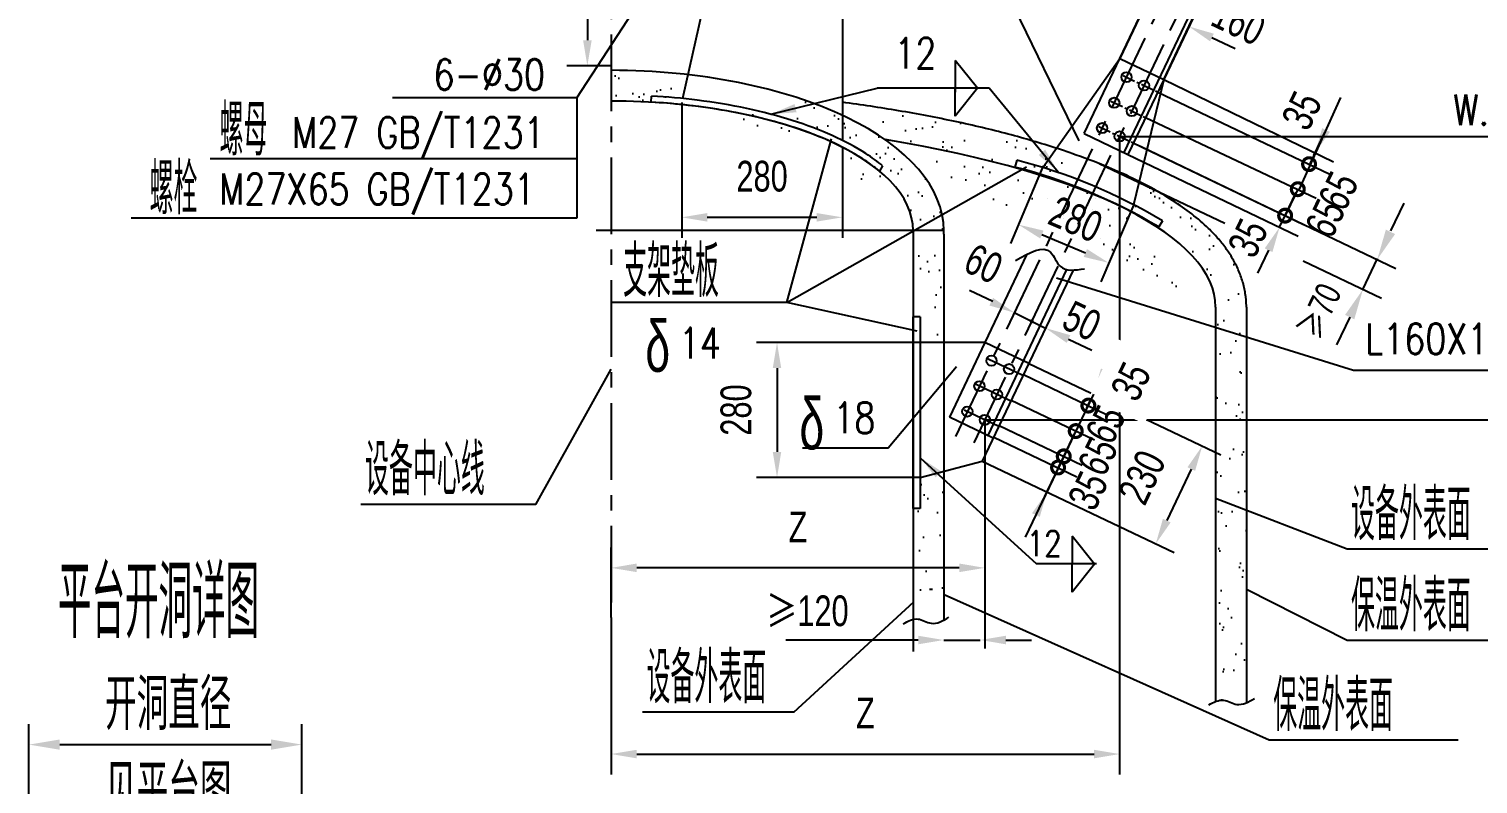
# Model space of a CAD drawing. Extents: x 148 to 221443, y -36682 to 6758.
# Drawn here: x 113120 to 115953, y -21459 to -19984 of the extents above; entities that cross this region are included whole.
import ezdxf
from ezdxf.enums import TextEntityAlignment as Align

# ---------------------------------------------------------------- set-up
doc = ezdxf.new("R2010")
doc.units = 0
doc.header["$LTSCALE"] = 10
doc.header["$MEASUREMENT"] = 0
doc.linetypes.add('CENTERX2', pattern=[4, 2.5, -0.5, 0.5, -0.5])
doc.linetypes.add('PHANTOM2', pattern=[31.75, 15.875, -3.175, 3.175, -3.175, 3.175, -3.175])
for name, color, linetype in [('1', 1, 'Continuous'), ('2', 4, 'Continuous'), ('3', 255, 'Continuous'), ('4', 1, 'CENTERX2'), ('5', 2, 'PHANTOM2'), ('9', 6, 'Continuous'), ('WHITE', 7, 'Continuous')]:
    doc.layers.add(name, color=color, linetype=linetype)
doc.styles.add('DHZ', font='ascii.shx', dxfattribs={"width": 0.65, "height": 5, "bigfont": 'lytxt.shx'})
doc.styles.add('HZ', font='ROMS.SHX', dxfattribs={"width": 0.75, "bigfont": 'GBCBIG.SHX'})
doc.styles.get("Standard").update_dxf_attribs({"font": 'wison_e.shx', "width": 0.75, "bigfont": 'wison_c.shx'})
doc.styles.add('XW', font='ROMANS.shx', dxfattribs={"width": 0.85})
doc.dimstyles.new('DIM1', dxfattribs={"dimscale": 20, "dimtxt": 3, "dimasz": 2.5, "dimexe": 2, "dimexo": 0, "dimgap": 1, "dimtad": 0, "dimdec": 0, "dimzin": 0, "dimdsep": 46, "dimtxsty": 'Standard', "dimcen": 2, "dimclrd": 3, "dimclre": 3, "dimclrt": 3, "dimadec": 0, "dimazin": 0, "dimtfac": 0.666667, "dimtdec": 0, "dimtofl": 0, "dimtmove": 2, "dimatfit": 1, "dimfxl": 2, "dimtvp": 1.333333, "dimtolj": 1, "dimtzin": 0, "dimarcsym": 0})
pattern_1 = [(37.5, (112447.087, -24017.195), (-2.5197, 77.07295), [0, -60.8, 0, -68, 0, -65]), (7.5, (112447.09, -24017.19), (70.791, 112.8858), [0, -32.8, 0, -54.8, 0, -21]), (327.5, (112397.89, -24017.195), (124.5657, 0.2264), [0, -20, 0, -72, 0, -94]), (317.5, (112397.89, -24017.2), (120.245, 35.107), [0, -10, 0, -47.2, 0, -54])]
pattern_2 = [(37.5, (86618.08, -14743.95), (-2.51973, 77.07295), [0, -60.8, 0, -68, 0, -65]), (7.5, (86618.08, -14743.95), (70.79107, 112.88584), [0, -32.8, 0, -54.8, 0, -21]), (327.5, (86568.88, -14743.95), (124.56567, 0.22636), [0, -20, 0, -72, 0, -94]), (317.5, (86568.88, -14743.95), (120.24506, 35.10702), [0, -10, 0, -47.2, 0, -54])]
pattern_3 = [(37.5, (86497.375, -11559.044), (-2.51973, 77.07295), [0, -60.8, 0, -68, 0, -65]), (7.5, (86497.37, -11559.04), (70.79107, 112.88584), [0, -32.8, 0, -54.8, 0, -21]), (327.5, (86448.175, -11559.044), (124.56567, 0.22636), [0, -20, 0, -72, 0, -94]), (317.5, (86448.17, -11559.04), (120.24506, 35.10702), [0, -10, 0, -47.2, 0, -54])]

# ---------------------------------------------------------------- blocks, each defined once
blk = doc.blocks.new('*D1372')
at = {"layer": '2', "color": 3, "lineweight": -2}
for p, q in [((115252.1, -20193.6), (115252.1, -21440.4)), ((114258.2, -21133.4), (114258.2, -21440.4)), ((114308.2, -21400.4), (115202.1, -21400.4))]:
    blk.add_line(p, q, dxfattribs=at)
at = {"layer": '2', "color": 3}
for points in [[(114308.2, -21392.1), (114308.2, -21408.8), (114258.2, -21400.4)], [(115202.1, -21408.8), (115202.1, -21392.1), (115252.1, -21400.4)]]:
    blk.add_solid(points, dxfattribs=at)
at = {"layer": 'Defpoints', "color": 0}
for p in [(115252.1, -20193.6), (114258.2, -21133.4), (115252.1, -21400.4)]:
    blk.add_point(p, dxfattribs=at)
at = {"layer": '2', "color": 3, "insert": (114755.1, -21320.4), "char_height": 60, "attachment_point": 5}
blk.add_mtext('\\A1;Z', dxfattribs=at)
blk = doc.blocks.new('*D1378')
at = {"layer": '2', "color": 3, "lineweight": -2}
for p, q in [((115905.5, -19370), (116467.5, -19370)), ((116427.5, -19420), (116427.5, -20697.5)), ((114988.7, -20747.5), (116467.5, -20747.5))]:
    blk.add_line(p, q, dxfattribs=at)
at = {"layer": '2', "color": 3}
for points in [[(116435.8, -19420), (116419.2, -19420), (116427.5, -19370)], [(116419.2, -20697.5), (116435.8, -20697.5), (116427.5, -20747.5)]]:
    blk.add_solid(points, dxfattribs=at)
at = {"layer": 'Defpoints', "color": 0}
for p in [(115905.5, -19370), (114988.7, -20747.5), (116427.5, -20747.5)]:
    blk.add_point(p, dxfattribs=at)
at = {"layer": '2', "color": 3, "insert": (116347.5, -20012.1), "char_height": 60, "attachment_point": 5, "rotation": 90}
blk.add_mtext('\\A1;H', dxfattribs=at)
blk = doc.blocks.new('_DotSmall')
at = {"layer": 'WHITE', "color": 0, "const_width": 0.5}
blk.add_lwpolyline([(-0.0625, 0, 1), (0.0625, 0, 1)], format="xyb", close=True, dxfattribs=at)
blk = doc.blocks.new('*D1380')
at = {"layer": '2', "color": 3, "lineweight": -2}
for p, q in [((115102.6, -20251.3), (115038.5, -20402.7)), ((115279.6, -20326.3), (115215.5, -20477.7)), ((115100.2, -20385.4), (115185.1, -20421.3))]:
    blk.add_line(p, q, dxfattribs=at)
at = {"layer": '2', "color": 3}
for points in [[(115103.4, -20377.7), (115096.9, -20393), (115054.1, -20365.9)], [(115181.8, -20429), (115188.3, -20413.7), (115231.1, -20440.8)]]:
    blk.add_solid(points, dxfattribs=at)
at = {"layer": 'Defpoints', "color": 0}
for p in [(115102.6, -20251.3), (115279.6, -20326.3), (115231.1, -20440.8)]:
    blk.add_point(p, dxfattribs=at)
at = {"layer": '2', "color": 3, "insert": (115166.1, -20355.6), "char_height": 60, "attachment_point": 5, "rotation": 337.04}
blk.add_mtext('\\A1;280', dxfattribs=at)
blk = doc.blocks.new('*D1382')
at = {"layer": '2', "color": 3, "lineweight": -2}
for p, q in [((114862.1, -20596.4), (114542.4, -20596.4)), ((114582.4, -20646.4), (114582.4, -20810)), ((114862.1, -20860), (114542.4, -20860))]:
    blk.add_line(p, q, dxfattribs=at)
at = {"layer": '2', "color": 3}
for points in [[(114590.7, -20646.4), (114574.1, -20646.4), (114582.4, -20596.4)], [(114574.1, -20810), (114590.7, -20810), (114582.4, -20860)]]:
    blk.add_solid(points, dxfattribs=at)
at = {"layer": 'Defpoints', "color": 0}
for p in [(114862.1, -20596.4), (114582.4, -20860), (114862.1, -20860)]:
    blk.add_point(p, dxfattribs=at)
at = {"layer": '2', "color": 3, "insert": (114502.4, -20728.2), "char_height": 60, "attachment_point": 5, "rotation": 90}
blk.add_mtext('\\A1;280', dxfattribs=at)
blk = doc.blocks.new('*D1383')
at = {"layer": '2', "color": 3, "lineweight": -2}
for p, q in [((114416, -19567.3), (114171.7, -19567.3)), ((114211.7, -19617.3), (114211.7, -20005.8)), ((114258.2, -20055.8), (114171.7, -20055.8))]:
    blk.add_line(p, q, dxfattribs=at)
at = {"layer": '2', "color": 3}
for points in [[(114220.1, -19617.3), (114203.4, -19617.3), (114211.7, -19567.3)], [(114203.4, -20005.8), (114220.1, -20005.8), (114211.7, -20055.8)]]:
    blk.add_solid(points, dxfattribs=at)
at = {"layer": 'Defpoints', "color": 0}
for p in [(114416, -19567.3), (114211.7, -20055.8), (114258.2, -20055.8)]:
    blk.add_point(p, dxfattribs=at)
at = {"layer": '2', "color": 3, "insert": (114137.7, -19823), "char_height": 60, "attachment_point": 5, "rotation": 90}
blk.add_mtext('\\A1;35', dxfattribs=at)
blk = doc.blocks.new('*D1384')
at = {"layer": '2', "color": 3, "linetype": 'Continuous', "lineweight": -2}
for p, q in [((114396.1, -20127.6), (114396.1, -20391.7)), ((114710.2, -20215), (114710.2, -20391.7)), ((114660.2, -20351.7), (114446.1, -20351.7))]:
    blk.add_line(p, q, dxfattribs=at)
at = {"layer": '2', "color": 3}
for points in [[(114446.1, -20343.4), (114446.1, -20360), (114396.1, -20351.7)], [(114660.2, -20360), (114660.2, -20343.4), (114710.2, -20351.7)]]:
    blk.add_solid(points, dxfattribs=at)
at = {"layer": 'Defpoints', "color": 0}
for p in [(114396.1, -20127.6), (114710.2, -20215), (114396.1, -20351.7)]:
    blk.add_point(p, dxfattribs=at)
at = {"layer": '2', "color": 3, "insert": (114553.2, -20271.7), "char_height": 60, "attachment_point": 5}
blk.add_mtext('\\A1;280', dxfattribs=at)
blk = doc.blocks.new('*D1385')
at = {"layer": '2', "color": 3, "linetype": 'Continuous', "lineweight": -2}
for p, q in [((115905.5, -19370), (116312.7, -19370)), ((116272.7, -20143.6), (116272.7, -19420)), ((115252.1, -20193.6), (116312.7, -20193.6))]:
    blk.add_line(p, q, dxfattribs=at)
at = {"layer": '2', "color": 3}
for points in [[(116281.1, -19420), (116264.4, -19420), (116272.7, -19370)], [(116264.4, -20143.6), (116281.1, -20143.6), (116272.7, -20193.6)]]:
    blk.add_solid(points, dxfattribs=at)
at = {"layer": 'Defpoints', "color": 0}
for p in [(115905.5, -19370), (116272.7, -19370), (115252.1, -20193.6)]:
    blk.add_point(p, dxfattribs=at)
at = {"layer": '2', "color": 3, "insert": (116192.7, -19781.8), "char_height": 60, "attachment_point": 5, "rotation": 90}
blk.add_mtext('\\A1;H', dxfattribs=at)
blk = doc.blocks.new('*D1387')
at = {"layer": '2', "color": 3, "lineweight": -2}
for p, q in [((115074.3, -20637.2), (115449.7, -20815.7)), ((114983.6, -20828.1), (115358.9, -21006.6)), ((115392.1, -20843.7), (115344.3, -20944.2))]:
    blk.add_line(p, q, dxfattribs=at)
at = {"layer": '2', "color": 3}
for points in [[(115399.6, -20847.2), (115384.6, -20840.1), (115413.5, -20798.5)], [(115336.7, -20940.7), (115351.8, -20947.8), (115322.8, -20989.4)]]:
    blk.add_solid(points, dxfattribs=at)
at = {"layer": 'Defpoints', "color": 0}
for p in [(115074.3, -20637.2), (114983.6, -20828.1), (115322.8, -20989.4)]:
    blk.add_point(p, dxfattribs=at)
at = {"layer": '2', "color": 3, "insert": (115295.9, -20859.6), "char_height": 60, "attachment_point": 5, "rotation": 64.5727}
blk.add_mtext('\\A1;230', dxfattribs=at)
blk = doc.blocks.new('*D1393')
at = {"layer": '2', "color": 3, "linetype": 'Continuous', "lineweight": -2}
for p, q in [((114988.7, -20747.5), (114988.7, -21076.6)), ((114258.2, -21133.4), (114258.2, -20996.6)), ((114938.7, -21036.6), (114308.2, -21036.6))]:
    blk.add_line(p, q, dxfattribs=at)
at = {"layer": '2', "color": 3}
for points in [[(114308.2, -21028.2), (114308.2, -21044.9), (114258.2, -21036.6)], [(114938.7, -21044.9), (114938.7, -21028.2), (114988.7, -21036.6)]]:
    blk.add_solid(points, dxfattribs=at)
at = {"layer": 'Defpoints', "color": 0}
for p in [(114988.7, -20747.5), (114258.2, -21036.6), (114258.2, -21133.4)]:
    blk.add_point(p, dxfattribs=at)
at = {"layer": '2', "color": 3, "insert": (114623.4, -20956.6), "char_height": 60, "attachment_point": 5}
blk.add_mtext('\\A1;Z', dxfattribs=at)
blk = doc.blocks.new('*D1395')
at = {"layer": '2', "color": 3, "linetype": 'Continuous', "lineweight": -2}
for p, q in [((115256.4, -19916.6), (115211.2, -19895.1)), ((115252.4, -20041.4), (115318.7, -19901.9)), ((115338.2, -20082.2), (115404.5, -19942.7)), ((115432.5, -20000.3), (115477.7, -20021.8))]:
    blk.add_line(p, q, dxfattribs=at)
at = {"layer": '2', "color": 3}
for points in [[(115252.8, -19924.1), (115260, -19909.1), (115301.6, -19938.1)], [(115436.1, -19992.8), (115428.9, -20007.8), (115387.4, -19978.8)]]:
    blk.add_solid(points, dxfattribs=at)
at = {"layer": 'Defpoints', "color": 0}
for p in [(115387.4, -19978.8), (115252.4, -20041.4), (115338.2, -20082.2)]:
    blk.add_point(p, dxfattribs=at)
at = {"layer": '2', "color": 3, "insert": (115484.4, -19969.6), "char_height": 60, "attachment_point": 5, "rotation": 334.5727}
blk.add_mtext('\\A1;160', dxfattribs=at)

msp = doc.modelspace()

# ---------------------------------------------------------------- hatches: boundary and pattern name
at = {"linetype": 'Continuous'}
h = msp.add_hatch(dxfattribs=at)
h.set_pattern_fill('AR-SAND', scale=40, style=0)
h.set_pattern_definition(pattern_2)
edge = h.paths.add_edge_path()
edge.add_ellipse((114258.1637, -20377.481), major_axis=(650.136, 0), ratio=0.481504243, start_angle=360, end_angle=365.9711301)
edge.add_line((114904.7724, -20344.9159), (114848.4518, -20375.8651))
edge.add_ellipse((114258.1637, -20377.481), major_axis=(590.3001, 0), ratio=0.428625119, start_angle=360, end_angle=360.3659274, ccw=False)
edge.add_line((114848.4638, -20377.481), (114908.2997, -20377.481))
at = {"layer": '5', "ltscale": 5}
h = msp.add_hatch(dxfattribs=at)
h.set_pattern_fill('AR-SAND', color=256, scale=40, style=0)
h.set_pattern_definition(pattern_2)
edge = h.paths.add_edge_path()
edge.add_spline(control_points=[(114409.2745, -20076.1299), (114389.0121, -20073.5345), (114368.4773, -20071.3414), (114319.8837, -20067.1594), (114291.6728, -20065.5018), (114261.6098, -20064.5397), (114259.887, -20064.4873), (114258.1637, -20064.4377)], knot_values=[4.409699031, 4.409699031, 4.409699031, 4.409699031, 4.505579755, 4.505579755, 4.634525712, 4.634525712, 4.642362146, 4.642362146, 4.642362146, 4.642362146], degree=3, periodic=0)
edge.add_line((114258.1637, -20064.4377), (114258.1637, -20124.4635))
edge.add_ellipse((114211.8979, -20384.8848), major_axis=(-636.566, 0), ratio=0.410188239, start_angle=258.6901916, end_angle=265.8320478, ccw=False)
edge.add_line((114336.7374, -20128.8435), (114337.1179, -20116.7284))
edge.add_arc((114308.8301, -21017.3057), 901.0214, 84.2383559, 88.2008849, ccw=False)
edge.add_line((114399.2838, -20120.8361), (114409.2745, -20076.1299))
at = {"layer": '5', "linetype": 'ByBlock', "ltscale": 5}
h = msp.add_hatch(dxfattribs=at)
h.set_pattern_fill('AR-SAND', color=3, scale=40, style=0)
h.set_pattern_definition(pattern_3)
edge = h.paths.add_edge_path()
edge.add_ellipse((114258.1637, -20377.481), major_axis=(650.136, 0), ratio=0.481504243, start_angle=392.4687615, end_angle=405.945515)
edge.add_line((114710.2307, -20152.5034), (114710.2307, -20194.8951))
edge.add_ellipse((114211.8979, -20534.6633), major_axis=(1227.8837, 0), ratio=0.302766135, start_angle=61.2478364, end_angle=66.055792, ccw=False)
edge.add_ellipse((114211.8979, -20534.6633), major_axis=(1227.8837, 0), ratio=0.302766135, start_angle=61.0274449, end_angle=61.2478364, ccw=False)
h = msp.add_hatch(dxfattribs=at)
h.set_pattern_fill('AR-SAND', color=3, scale=40, style=0)
h.set_pattern_definition(pattern_3)
edge = h.paths.add_edge_path()
edge.add_ellipse((114258.1637, -20377.481), major_axis=(650.136, 0), ratio=0.481504243, start_angle=365.9711301, end_angle=392.4687615)
edge.add_ellipse((114211.8979, -20534.6633), major_axis=(1227.8837, 0), ratio=0.302766135, start_angle=61.0274449, end_angle=61.2478364)
edge.add_ellipse((114211.8979, -20534.6633), major_axis=(1227.8837, 0), ratio=0.302766135, start_angle=61.2478364, end_angle=66.055792)
edge.add_line((114710.2307, -20194.8951), (114710.2307, -20201.3448))
edge.add_spline(control_points=[(114710.2307, -20201.3448), (114726.7077, -20209.5218), (114742.0415, -20218.1669), (114767.9543, -20234.8596), (114778.9026, -20242.7838), (114788.9006, -20250.9813)], knot_values=[6.764886511, 6.764886511, 6.764886511, 6.764886511, 6.890189625, 6.890189625, 6.995593366, 6.995593366, 6.995593366, 6.995593366], degree=3, periodic=0)
edge.add_line((114788.9006, -20250.9813), (114782.476, -20261.2367))
edge.add_ellipse((114258.1637, -20377.481), major_axis=(590.3001, 0), ratio=0.428625119, start_angle=360.3659274, end_angle=387.3504492, ccw=False)
edge.add_line((114848.4518, -20375.8651), (114903.7824, -20345.4599))
edge.add_line((114903.7824, -20345.4599), (114904.7724, -20344.9159))
h = msp.add_hatch(dxfattribs=at)
h.set_pattern_fill('AR-SAND', color=3, scale=40, style=0)
h.set_pattern_definition(pattern_1)
edge = h.paths.add_edge_path()
edge.add_ellipse((114211.8979, -20527.2874), major_axis=(-1227.8837, 0), ratio=0.302766135, start_angle=228.9344487, end_angle=241.2478364, ccw=False)
edge.add_line((115018.5218, -20246.9946), (115111.2996, -20211.2205))
edge.add_spline(control_points=[(115111.2996, -20211.2205), (115086.4738, -20203.4689), (115060.6715, -20196.0632), (115000.8298, -20180.2723), (114966.3035, -20172.0812), (114894.7983, -20156.8618), (114857.8197, -20149.8338), (114784.1389, -20137.3969), (114747.5627, -20131.9145), (114710.2307, -20126.9895)], knot_values=[3.911583305, 3.911583305, 3.911583305, 3.911583305, 3.995512867, 3.995512867, 4.099656262, 4.099656262, 4.203799657, 4.203799657, 4.30146577, 4.30146577, 4.30146577, 4.30146577], degree=3, periodic=0)
edge.add_line((114710.2307, -20126.9895), (114710.2307, -20148.3714))
edge.add_spline(control_points=[(114710.2307, -20148.3714), (114712.2433, -20149.2899), (114714.2442, -20150.2149), (114729.9074, -20157.5513), (114743.017, -20164.2653), (114768.0332, -20178.3282), (114779.9401, -20185.6768), (114795.0602, -20195.9889), (114798.8366, -20198.6545), (114802.5368, -20201.3609)], knot_values=[3.652693621, 3.652693621, 3.652693621, 3.652693621, 3.665622625, 3.665622625, 3.754513599, 3.754513599, 3.843404574, 3.843404574, 3.873778973, 3.873778973, 3.873778973, 3.873778973], degree=3, periodic=0)
edge = h.paths.add_edge_path()
edge.add_ellipse((114211.8979, -20527.2874), major_axis=(-1227.8837, 0), ratio=0.302766135, start_angle=222.0790366, end_angle=228.9344487, ccw=False)
edge.add_line((115123.2591, -20278.1495), (115146.7286, -20244.4002))
edge.add_line((115146.7286, -20244.4002), (115139.536, -20220.3272))
edge.add_spline(control_points=[(115139.536, -20220.3272), (115136.0668, -20219.1715), (115132.5767, -20218.0229), (115123.2012, -20214.9745), (115117.2787, -20213.0875), (115111.2996, -20211.2205)], knot_values=[3.879269272, 3.879269272, 3.879269272, 3.879269272, 3.891369473, 3.891369473, 3.911583305, 3.911583305, 3.911583305, 3.911583305], degree=3, periodic=0)
edge.add_line((115111.2996, -20211.2205), (115018.5218, -20246.9946))
edge = h.paths.add_edge_path()
edge.add_line((115319.5293, -20297.1187), (115270.4928, -20273.6404))
edge.add_line((115270.4928, -20273.6404), (115253.0474, -20330.2088))
edge.add_ellipse((114211.8979, -20527.2874), major_axis=(-1227.8837, 0), ratio=0.302766135, start_angle=180, end_angle=212.0136396, ccw=False)
edge.add_line((115439.7816, -20527.2874), (115439.7816, -20567.4809))
edge.add_line((115439.7816, -20567.4809), (115499.7815, -20586.1312))
edge.add_line((115499.7815, -20586.1312), (115499.7815, -20527.2917))
edge.add_spline(control_points=[(115499.7815, -20527.2917), (115499.7816, -20526.5047), (115499.7762, -20525.7177), (115499.6549, -20516.8348), (115498.972, -20508.7479), (115496.4998, -20492.7499), (115494.7113, -20484.8399), (115490.1163, -20469.3152), (115487.3109, -20461.7006), (115480.7893, -20446.8284), (115477.0739, -20439.5704), (115468.831, -20425.4231), (115464.3036, -20418.5333), (115454.513, -20405.103), (115449.2497, -20398.562), (115438.0398, -20385.796), (115432.093, -20379.5708), (115415.7226, -20363.687), (115404.7826, -20354.2509), (115381.3013, -20335.9811), (115368.7587, -20327.1475), (115344.035, -20311.2364), (115332.062, -20304.0895), (115319.5293, -20297.1187)], knot_values=[3.141585089, 3.141585089, 3.141585089, 3.141585089, 3.145727778, 3.145727778, 3.188346973, 3.188346973, 3.230966167, 3.230966167, 3.273585362, 3.273585362, 3.316204557, 3.316204557, 3.358823752, 3.358823752, 3.401442946, 3.401442946, 3.444062141, 3.444062141, 3.512694928, 3.512694928, 3.581327716, 3.581327716, 3.640067184, 3.640067184, 3.640067184, 3.640067184], degree=3, periodic=0)
h.paths.add_polyline_path([(115499.7815, -20586.1312), (115439.7816, -20567.4809), (115439.7816, -20900.9134), (115499.7815, -20924.1366)])
h = msp.add_hatch(dxfattribs=at)
h.set_pattern_fill('AR-SAND', color=3, scale=40, style=0)
h.set_pattern_definition(pattern_3)
edge = h.paths.add_edge_path()
edge.add_spline(control_points=[(114861.7625, -20187.3679), (114841.5, -20184.7724), (114820.9652, -20182.5793), (114772.3717, -20178.3973), (114744.1607, -20176.7397), (114714.0977, -20175.7776), (114712.3749, -20175.7252), (114710.6517, -20175.6757)], knot_values=[4.409699031, 4.409699031, 4.409699031, 4.409699031, 4.505579755, 4.505579755, 4.634525712, 4.634525712, 4.642362146, 4.642362146, 4.642362146, 4.642362146], degree=3, periodic=0)
edge.add_line((114710.6517, -20175.6757), (114710.6517, -20235.7014))
edge.add_ellipse((114664.3858, -20496.1227), major_axis=(-636.566, 0), ratio=0.410188239, start_angle=258.6901916, end_angle=265.8320478, ccw=False)
edge.add_line((114789.2253, -20240.0814), (114789.6059, -20227.9663))
edge.add_arc((114761.318, -21128.5436), 901.0214, 84.2383559, 88.2008849, ccw=False)
edge.add_line((114851.7718, -20232.074), (114861.7625, -20187.3679))
at = {"layer": '5', "ltscale": 5}
h = msp.add_hatch(dxfattribs=at)
h.set_pattern_fill('AR-SAND', color=256, scale=40, style=0)
h.set_pattern_definition(pattern_3)
edge = h.paths.add_edge_path()
edge.add_spline(control_points=[(114908.4636, -20384.8568), (114908.4635, -20383.2354), (114908.4397, -20381.614), (114908.3677, -20379.1557), (114908.3369, -20378.3182), (114908.2997, -20377.481)], knot_values=[3.141661372, 3.141661372, 3.141661372, 3.141661372, 3.153601368, 3.153601368, 3.159773063, 3.159773063, 3.159773063, 3.159773063], degree=3, periodic=0)
edge.add_line((114908.2997, -20377.481), (114850.1697, -20377.481))
edge.add_line((114850.1697, -20377.481), (114848.4636, -20378.4464))
edge.add_line((114848.4636, -20378.4464), (114848.4166, -20546.1789))
edge.add_line((114848.4166, -20546.1789), (114862.142, -20546.1789))
edge.add_line((114862.142, -20546.1789), (114862.142, -20596.4458))
edge.add_line((114862.142, -20596.4458), (114908.4636, -20596.4458))
edge.add_line((114908.4636, -20596.4458), (114908.4636, -20384.8568))
h = msp.add_hatch(dxfattribs=at)
h.set_pattern_fill('AR-SAND', color=256, scale=40, style=0)
h.set_pattern_definition([(37.5, (86497.375, -11559.044), (-2.51973, 77.07295), [0, -60.8, 0, -68, 0, -65]), (7.5, (86497.37, -11559.04), (70.79107, 112.88584), [0, -32.8, 0, -54.8, 0, -21]), (327.5, (86448.175, -11559.044), (124.56567, 0.22636), [0, -20, 0, -72, 0, -94]), (317.5, (86448.17, -11559.04), (120.24506, 35.10702), [0, -10, 0, -47.2, 0, -54])])
edge = h.paths.add_edge_path()
edge.add_line((114908.4636, -20863.4976), (114895.1342, -20851.3069))
edge.add_line((114895.1342, -20851.3069), (114862.142, -20859.9545))
edge.add_line((114862.142, -20859.9545), (114862.142, -20920.8325))
edge.add_line((114862.142, -20920.8325), (114848.3116, -20920.8325))
edge.add_line((114848.3116, -20920.8325), (114848.251, -21137.3719))
edge.add_spline(control_points=[(114848.251, -21137.3719), (114851.4933, -21136.5305), (114863.3067, -21135.2126), (114883.441, -21149.3088), (114900.2266, -21143.1088), (114908.4636, -21138.8055)], knot_values=[20.037515718, 20.037515718, 20.037515718, 20.037515718, 30.274595859, 57.319186125, 83.419911752, 83.419911752, 83.419911752, 83.419911752], degree=3, periodic=0)
edge.add_line((114908.4636, -21138.8055), (114908.4636, -20863.4976))
at = {"layer": '5', "linetype": 'ByBlock', "ltscale": 5}
h = msp.add_hatch(dxfattribs=at)
h.set_pattern_fill('AR-SAND', color=3, scale=40, style=0)
h.set_pattern_definition(pattern_1)
edge = h.paths.add_edge_path()
edge.add_line((115499.7815, -20924.1366), (115439.7816, -20900.9134))
edge.add_line((115439.7816, -20900.9134), (115439.7816, -21297.788))
edge.add_spline(control_points=[(115439.7816, -21297.788), (115444.8982, -21295.7128), (115458.5836, -21292.4156), (115478.6407, -21306.4577), (115493.488, -21302.8259), (115499.7815, -21300.1255)], knot_values=[14.1124969, 14.1124969, 14.1124969, 14.1124969, 30.274595859, 57.319186125, 77.251658632, 77.251658632, 77.251658632, 77.251658632], degree=3, periodic=0)
edge.add_line((115499.7815, -21300.1255), (115499.7815, -20924.1366))

# ---------------------------------------------------------------- linework, layer by layer
at = {"color": 1, "linetype": 'CENTERX2'}
for p, q in [((115258.7825, -20074.6039), (115326.5173, -20106.8063)), ((115234.9486, -20124.6324), (115302.6834, -20156.8348)), ((115211.1146, -20174.0947), (115278.8494, -20206.2971))]:
    msp.add_line(p, q, dxfattribs=at)
msp.add_open_spline([(114904.1515, -20347.0361), (114904.0309, -20346.5101), (114903.9079, -20345.9847), (114903.7824, -20345.4599)], degree=3)
msp.add_open_spline([(114908.4636, -20384.8568), (114908.4635, -20383.2354), (114908.4397, -20381.614), (114908.3677, -20379.1557), (114908.3369, -20378.3182), (114908.2997, -20377.481)], degree=3, knots=[3.14166137171, 3.14166137171, 3.14166137171, 3.14166137171, 3.15360136839, 3.15360136839, 3.15977306342, 3.15977306342, 3.15977306342, 3.15977306342])
at = {"layer": '1'}
for p, q in [((114550.2307, -19438.0056), (114397.9136, -20119.592)), ((115578.8722, -19576.0006), (115338.2306, -20082.1684)), ((115403.1749, -19724.3072), (115252.4332, -20041.3787)), ((115102.0564, -20254.4248), (115252.4332, -20041.3787)), ((115252.4332, -20041.3787), (115338.2306, -20082.1684)), ((115338.2306, -20082.1684), (115279.3629, -20327.186)), ((114336.4933, -20126.7011), (114337.181, -20114.7208)), ((115050.9868, -20239.9549), (115047.5021, -20253.5143)), ((114788.9006, -20250.9813), (114782.476, -20261.2367)), ((115335.5962, -20358.489), (115328.4257, -20370.5133)), ((115070.5436, -20423.9669), (114988.5439, -20596.4458)), ((115161.0106, -20454.9347), (114983.5907, -20828.1214)), ((114848.142, -20546.1789), (114848.142, -20920.8325)), ((114862.142, -20546.1789), (114848.142, -20546.1789)), ((114862.142, -20546.1789), (114862.142, -20920.8325)), ((114988.5439, -20596.4458), (114862.142, -20596.4458)), ((115074.3414, -20637.2355), (114988.5439, -20596.4458)), ((114862.142, -20859.9545), (114983.5907, -20828.1214)), ((114862.142, -20920.8325), (114848.142, -20920.8325))]:
    msp.add_line(p, q, dxfattribs=at)
for centre in [(115265.4163, -20077.7578), (115299.7236, -20094.0681), (115241.5824, -20127.7862), (115275.8897, -20144.0965), (115217.7484, -20177.2486), (115252.0557, -20193.5589), (115001.622, -20631.8508), (115035.9294, -20648.1612), (114978.0069, -20681.523), (115012.3143, -20697.8334), (114954.3919, -20731.1952), (114988.6992, -20747.5056)]:
    msp.add_circle(centre, 10, dxfattribs=at)
for radius in [1081.0527, 1067.0527]:
    msp.add_arc((114781.908, -21286.9847), radius, 59.1911824, 75.587308, dxfattribs=at)
for points, knots in [([(114781.2922, -20260.2609), (114773.054, -20253.5065), (114764.1037, -20246.9119), (114737.1259, -20228.9535), (114717.5734, -20218.0097), (114674.5913, -20197.6269), (114651.1566, -20188.1876), (114601.0315, -20171.0617), (114574.3362, -20163.3767), (114523.3118, -20151.1407), (114499.3909, -20146.2775), (114450.2447, -20137.966), (114425.0214, -20134.5179), (114378.648, -20129.6217), (114357.6473, -20127.9153), (114336.4933, -20126.7011)], [6.7648865111, 6.7648865111, 6.7648865111, 6.7648865111, 6.8552559215, 6.8552559215, 7.0181442946, 7.0181442946, 7.1810326678, 7.1810326678, 7.3439210409, 7.3439210409, 7.4781733485, 7.4781733485, 7.6124256561, 7.6124256561, 7.7208941498, 7.7208941498, 7.7208941498, 7.7208941498]), ([(114788.9006, -20250.9813), (114778.9026, -20242.7838), (114767.9543, -20234.8596), (114736.5457, -20214.6266), (114714.54, -20202.8344), (114666.2843, -20181.1307), (114640.0344, -20171.2206), (114584.0431, -20153.5296), (114554.3025, -20145.7495), (114492.1965, -20132.5277), (114459.8321, -20127.0864), (114397.3494, -20119.1889), (114367.4176, -20116.4563), (114337.181, -20114.7208)], [6.7648865111, 6.7648865111, 6.7648865111, 6.7648865111, 6.8702902515, 6.8702902515, 7.0445234753, 7.0445234753, 7.2187566991, 7.2187566991, 7.3929899229, 7.3929899229, 7.5672231467, 7.5672231467, 7.7208941498, 7.7208941498, 7.7208941498, 7.7208941498])]:
    msp.add_open_spline(points, degree=3, knots=knots, dxfattribs=at)
at = {"layer": '2'}
for p, q in [((114190.9288, -20118.2836), (114575.2307, -19529.0006)), ((114991.6744, -19829.4375), (115172.1337, -20202.2809)), ((114996.9083, -20099.5539), (114778.0386, -20099.5539)), ((115338.2306, -20082.1684), (115670.0315, -20243.4552)), ((114190.9288, -20118.2836), (113830.9576, -20118.2836)), ((114190.9288, -20118.2836), (114190.9288, -20353.1209)), ((114190.9288, -20125.6594), (114190.9288, -20353.1209)), ((115302.6834, -20156.8348), (115636.378, -20313.9927)), ((115302.6834, -20156.8348), (115636.378, -20313.9927)), ((115631.7121, -20231.1124), (115653.3044, -20186.015)), ((114601.4619, -20518.2128), (114688.6528, -20198.5707)), ((115292.6949, -20212.9404), (115611.6441, -20365.6514)), ((114190.9288, -20237.5416), (113474.3263, -20237.5416)), ((115212.0877, -20246.552), (115457.9115, -20363.3753)), ((115313.4112, -20223.1248), (115791.6728, -20451.4237)), ((115633.9536, -20226.1813), (115624.134, -20246.6904)), ((114601.4619, -20518.2128), (115070.1199, -20253.0217)), ((115600.3001, -20296.7188), (115575.5662, -20348.3775)), ((115600.3001, -20296.7188), (115578.7077, -20341.8162)), ((115782.3227, -20378.3267), (115808.2335, -20324.2098)), ((114190.9288, -20353.1209), (113320.0469, -20353.1209)), ((115610.8178, -20436.586), (115763.7242, -20509.7966)), ((115727.6463, -20492.5228), (115756.4119, -20432.4435)), ((115709.4311, -20651.2985), (115128.8758, -20470.8392)), ((115004.0726, -20516.012), (114958.916, -20494.5438)), ((114601.4619, -20518.2128), (114258.1637, -20518.2128)), ((114856.0312, -20573.8935), (114601.4619, -20518.2128)), ((115701.7355, -20546.6396), (115675.8247, -20600.7564)), ((115152.285, -20589.5125), (115197.4415, -20610.9808)), ((115223.1636, -20650.5481), (115244.7559, -20605.4508)), ((115211.8455, -20674.3547), (115233.4378, -20629.2574)), ((114110.8868, -20912.5351), (114258.2339, -20648.3245)), ((115063.9942, -20659), (115226.331, -20736.7259)), ((116170.3677, -20651.2985), (115709.4311, -20651.2985)), ((115188.2304, -20724.0269), (115209.8228, -20678.9296)), ((115040.3791, -20708.6722), (115202.7159, -20786.3981)), ((114988.6992, -20747.5056), (114988.6992, -21194.0803)), ((115016.7639, -20758.3446), (115178.9644, -20836.0052)), ((115006.0297, -20780.9229), (115168.1682, -20858.5539)), ((115033.1014, -20766.1669), (115178.9644, -20836.0052)), ((115166.6381, -20769.1243), (115142.8865, -20818.7313)), ((115142.8865, -20818.7313), (115164.4788, -20773.634)), ((114862.5211, -20821.4799), (115089.4815, -21029.0508)), ((115142.8865, -20818.7313), (115121.2941, -20863.8287)), ((115132.0903, -20841.28), (115142.8865, -20818.7313)), ((115121.4182, -20863.8879), (115099.8259, -20908.9852)), ((115110.498, -20886.3774), (115088.9056, -20931.4747)), ((115696.502, -21000.278), (115439.7816, -20900.9134)), ((114110.8868, -20912.5351), (113769.2206, -20912.5351)), ((115089.0297, -20931.5339), (115067.4374, -20976.6313)), ((116038.1682, -21000.278), (115696.502, -21000.278)), ((115206.8097, -21029.0508), (115089.4815, -21029.0508)), ((115544.4552, -21373.2188), (114908.81, -21088.9998)), ((115696.502, -21178.3063), (115499.7815, -21078.9417)), ((114614.9819, -21318.8343), (114849.6654, -21103.1589)), ((114808.4636, -21177.594), (114599.5669, -21177.594)), ((114858.4636, -21177.594), (114808.4636, -21177.594)), ((114908.4636, -21177.594), (114979.6679, -21177.594)), ((115029.6679, -21177.594), (115079.6679, -21177.594)), ((116038.1682, -21178.3063), (115696.502, -21178.3063)), ((114614.9819, -21318.8343), (114319.4221, -21318.8343)), ((115914.0665, -21373.2304), (115544.4552, -21373.2188))]:
    msp.add_line(p, q, dxfattribs=at)
at = {"layer": '2', "color": 7}
for p, q in [((114974.2371, -20099.5539), (114930.5024, -20044.9394)), ((114930.5024, -20044.9394), (114930.5024, -20099.5539)), ((114930.5024, -20052.3153), (114930.5024, -20106.9297)), ((114974.2371, -20099.5539), (114930.5024, -20154.1683)), ((114930.5024, -20154.1683), (114930.5024, -20099.5539)), ((114930.5024, -20154.1683), (114930.5024, -20106.9297)), ((115159.3825, -20974.8468), (115159.3825, -21029.4612)), ((115203.1172, -21029.4612), (115159.3825, -20974.8468)), ((115159.3825, -21084.0756), (115159.3825, -21029.4612)), ((115203.1172, -21029.4612), (115159.3825, -21084.0756))]:
    msp.add_line(p, q, dxfattribs=at)
at = {"layer": '2', "linetype": 'Continuous'}
for p, q in [((115326.5173, -20106.8063), (115662.7454, -20267.0472)), ((115603.1187, -20298.0684), (115684.5091, -20117.7245)), ((113120.2921, -21557.4862), (113120.2921, -21341.9386)), ((113653.6254, -21557.4862), (113653.6254, -21341.9386)), ((113180.2921, -21381.9386), (113593.6254, -21381.9386))]:
    msp.add_line(p, q, dxfattribs=at)
at = {"layer": '2', "color": 3}
for p, q in [((115278.8494, -20206.2971), (115611.675, -20365.5868)), ((115268.4217, -20229.0051), (115600.8601, -20388.1746)), ((115575.5971, -20348.3129), (115597.1895, -20303.2156)), ((115564.7822, -20370.9007), (115575.5971, -20348.3129)), ((115543.1899, -20415.9981), (115521.5975, -20461.0954))]:
    msp.add_line(p, q, dxfattribs=at)
at = {"layer": '2', "const_width": 3.75}
msp.add_lwpolyline([(115078.1889, -20554.8024, 1), (115082.4389, -20554.8024, 1)], format="xyb", close=True, dxfattribs=at)
at = {"layer": '2'}
msp.add_lwpolyline([(114632.3206, -20802.266), (114799.9595, -20802.266), (114933.1766, -20643.2119)], dxfattribs=at)
for points in [[(115648.0298, -20177.4852), (115663.0622, -20184.6827), (115633.9536, -20226.1813)], [(115772.4573, -20375.7897), (115790.4962, -20384.4267), (115755.5659, -20434.225)], [(115692.716, -20542.3211), (115710.755, -20550.9581), (115727.6463, -20492.5228)], [(115004.6223, -20508.9411), (114997.4662, -20523.9933), (115046.2008, -20537.9354)], [(115155.863, -20581.9864), (115148.7069, -20597.0386), (115107.1284, -20568.0442)], [(115215.6474, -20646.9494), (115230.6798, -20654.1468), (115201.5713, -20695.6455)], [(114892.5424, -20859.7777), (114903.3405, -20847.9709), (114862.5211, -20821.4799)], [(115080.9854, -20929.762), (115096.0179, -20936.9594), (115110.094, -20888.2634)], [(114858.4636, -21169.2606), (114858.4636, -21185.9273), (114908.4636, -21177.594)], [(115029.6679, -21169.2606), (115029.6679, -21185.9273), (114979.6679, -21177.594)]]:
    msp.add_solid(points, dxfattribs=at)
at = {"layer": '2', "color": 3}
msp.add_solid([(115535.6736, -20412.3994), (115550.7061, -20419.5968), (115564.7822, -20370.9007)], dxfattribs=at)
at = {"layer": '2', "linetype": 'Continuous'}
for points in [[(113180.2921, -21371.9386), (113180.2921, -21391.9386), (113120.2921, -21381.9386)], [(113593.6254, -21371.9386), (113593.6254, -21391.9386), (113653.6254, -21381.9386)]]:
    msp.add_solid(points, dxfattribs=at)
at = {"layer": '3', "ltscale": 6}
for p, q in [((115260.7858, -20225.1889), (115545.811, -19624.2601)), ((115182.7365, -20187.9795), (115252.4332, -20041.3787)), ((115338.2306, -20082.1684), (115268.4217, -20229.0051)), ((115182.7365, -20187.9795), (115268.4217, -20229.0051)), ((115148.1999, -20453.9326), (114994.2214, -20777.8124)), ((114988.5439, -20596.4458), (114919.2615, -20742.1751)), ((115005.059, -20782.9648), (114919.2615, -20742.1751))]:
    msp.add_line(p, q, dxfattribs=at)
at = {"layer": '4', "ltscale": 6}
for p, q in [((114258.1637, -19514.5058), (114258.1637, -21133.3501)), ((115507.492, -19567.7992), (114931.2673, -20779.8357)), ((115063.0233, -20661.0421), (114995.2885, -20628.8397)), ((115039.4082, -20710.7143), (114971.6734, -20678.5119)), ((115015.7931, -20760.3865), (114948.0583, -20728.1841))]:
    msp.add_line(p, q, dxfattribs=at)
at = {"layer": '4', "color": 3, "linetype": 'Continuous'}
msp.add_line((115046.2008, -20537.9354), (115107.2094, -20568.1007), dxfattribs=at)
at = {"layer": '5', "color": 3, "linetype": 'ByBlock', "ltscale": 5}
for p, q in [((114710.2307, -19438.0056), (114710.2307, -20200.6468)), ((114258.1637, -20064.4377), (114258.1637, -20124.4635)), ((114908.2997, -20377.481), (114229.0803, -20377.481)), ((114848.4638, -20377.509), (114848.2334, -21200.01)), ((114908.4636, -20384.8568), (114908.4636, -21138.8055)), ((115439.7816, -20527.2874), (115439.7816, -21297.788)), ((115499.7815, -20527.2917), (115499.7815, -21300.1255))]:
    msp.add_line(p, q, dxfattribs=at)
for centre, major_axis, ratio, start_param, end_param in [((114258.1637, -20377.481), (650.136, 0), 0.481504243, 6.283185307, 7.853981634), ((114258.1637, -20377.481), (590.3001, 0), 0.428625119, 6.283185307, 7.853981634), ((114211.8979, -20527.2874), (1227.8837, 0), 0.302766135, -6.283185307, -5.205874006)]:
    msp.add_ellipse(centre, major_axis=major_axis, ratio=ratio, start_param=start_param, end_param=end_param, dxfattribs=at)
for points, knots in [([(115224.3996, -20251.7311), (115203.5188, -20243.1419), (115181.6801, -20234.8721), (115158.8834, -20226.9216), (115149.1186, -20223.5161), (115139.178, -20220.1692), (115098.85, -20207.0569), (115067.1032, -20197.7604), (115000.8298, -20180.2723), (114966.3035, -20172.0812), (114894.7983, -20156.8618), (114857.8197, -20149.8338), (114784.1389, -20137.3969), (114747.5627, -20131.9145), (114710.2307, -20126.9895)], [3.77515131, 3.77515131, 3.77515131, 3.77515131, 3.856517065, 3.856517065, 3.856517065, 3.8913694726, 3.8913694726, 3.9955128674, 3.9955128674, 4.0996562623, 4.0996562623, 4.2037996571, 4.2037996571, 4.3014657702, 4.3014657702, 4.3014657702, 4.3014657702]), ([(115499.7815, -20527.2917), (115499.7816, -20526.5047), (115499.7762, -20525.7177), (115499.6549, -20516.8348), (115498.972, -20508.7479), (115496.4998, -20492.7499), (115494.7113, -20484.8399), (115490.1163, -20469.3152), (115487.3109, -20461.7006), (115480.7893, -20446.8284), (115477.0739, -20439.5704), (115468.831, -20425.4231), (115464.3036, -20418.5333), (115454.513, -20405.103), (115449.2497, -20398.562), (115438.0398, -20385.796), (115432.093, -20379.5708), (115415.7226, -20363.687), (115404.7826, -20354.2509), (115381.3013, -20335.9811), (115368.7587, -20327.1475), (115342.1147, -20310.0005), (115328.0126, -20301.6875), (115299.6922, -20286.2995), (115285.6109, -20279.1821), (115270.9213, -20272.2512), (115256.0351, -20265.2275), (115240.5242, -20258.3953), (115224.3884, -20251.7546)], [3.1415850893, 3.1415850893, 3.1415850893, 3.1415850893, 3.145727778, 3.145727778, 3.1883469727, 3.1883469727, 3.2309661674, 3.2309661674, 3.2735853621, 3.2735853621, 3.3162045568, 3.3162045568, 3.3588237515, 3.3588237515, 3.4014429462, 3.4014429462, 3.4440621409, 3.4440621409, 3.5126949283, 3.5126949283, 3.5813277156, 3.5813277156, 3.649960503, 3.649960503, 3.7120996909, 3.7120996909, 3.7120996909, 3.7750699446, 3.7750699446, 3.7750699446, 3.7750699446])]:
    msp.add_open_spline(points, degree=3, knots=knots, dxfattribs=at)
at = {"layer": '9'}
for points in [[(115048.5614, -20435.8924), (115117.2581, -20419.9574), (115135.8165, -20447.2931), (115183.6775, -20452.1745)], [(114829.2232, -21145.9871), (114857.9832, -21136.5313), (114883.7158, -21144.8524), (114918.5306, -21133.1272)], [(115426.3822, -21304.5078), (115455.1422, -21295.052), (115480.8749, -21303.3731), (115515.6896, -21291.6479)]]:
    msp.add_spline(points, degree=3, dxfattribs=at)

# ---------------------------------------------------------------- block references
at = {"layer": '9', "xscale": 49.99999999999853, "yscale": 50, "zscale": 50}
for p, rotation in [((115622.3767, -20247.8019), 64.41517185340498), ((115600.3001, -20296.7188), 64.41517185340498), ((115600.3001, -20296.7188), 64.41517185340498), ((115190.9892, -20719.5175), 64.41517185340498), ((115166.2758, -20769.3449), 64.41517185340498), ((115142.8865, -20818.7313), 244.415171853405), ((115142.8865, -20818.7313), 64.41517185340498), ((115131.7767, -20840.5202), 64.41517185340498)]:
    msp.add_blockref('_DotSmall', p, dxfattribs=dict(at, rotation=rotation))
at = {"layer": '9', "color": 7, "xscale": 49.99999999999853, "yscale": 50, "zscale": 50, "rotation": 244.415171853405}
msp.add_blockref('_DotSmall', (115575.5662, -20348.3775), dxfattribs=at)
at = {"layer": '9', "color": 3, "xscale": 49.99999999999999, "yscale": 49.99999999999999, "zscale": 49.99999999999999, "rotation": 244.4151718534806}
msp.add_blockref('_DotSmall', (115575.5971, -20348.3129), dxfattribs=at)

# ---------------------------------------------------------------- texts
at = {"layer": '2', "style": 'XW', "width": 0.8}
for height, p in [(60, (114894.0297, -20031.0219)), (50, (115138.7927, -20988.9821))]:
    msp.add_text('12', height=height, dxfattribs=at).set_placement(p, align=Align.MIDDLE_RIGHT)
at = {"layer": '2'}
for s, height, style, width, p in [('6-%%c30', 60, 'XW', 0.8, (113910.8541, -20102.8869)), ('螺母', 100, 'HZ', 0.65, (113492.757, -20230.749)), ('M27 GB/T1231', 60, 'XW', 0.8, (113634.5724, -20215.9983)), ('螺栓', 100, 'HZ', 0.65, (113356.0409, -20345.7432)), ('M27X65 GB/T1231', 60, 'XW', 0.8, (113491.9657, -20326.3488)), ('18', 60, 'XW', 0.8, (114692.2327, -20773.356)), ('设备中心线', 100, 'HZ', 0.65, (113777.1387, -20894.7277)), ('设备外表面', 100, 'HZ', 0.65, (115704.4201, -20982.4706)), ('保温外表面', 100, 'HZ', 0.65, (115704.4201, -21160.4989)), ('设备外表面', 100, 'HZ', 0.65, (114327.3401, -21301.0269)), ('保温外表面', 100, 'HZ', 0.65, (115552.3732, -21355.4114))]:
    msp.add_text(s, height=height, dxfattribs=dict(at, style=style, width=width)).set_placement(p)
at = {"layer": '2', "width": 0.75}
for s, p in [('35', (115620.5105, -20186.117)), ('65', (115691.9237, -20343.0038)), ('65', (115666.2715, -20396.739)), ('35', (115515.2302, -20435.1389))]:
    msp.add_text(s, height=60, rotation=64.4151719, dxfattribs=at).set_placement(p)
at = {"layer": '2', "color": 3, "linetype": 'Continuous'}
for s, height, style, width, p in [('W.P', 60, 'XW', 0.8, (115904.2544, -20171.5711)), ('支架垫板', 100, 'HZ', 0.65, (114281.6369, -20507.2228)), ('δ', 100, 'HZ', 0.65, (114325.0118, -20653.5057)), ('L160X100X10', 60, 'XW', 0.8, (115732.0967, -20619.1777)), ('14', 60, 'XW', 0.8, (114390.5705, -20627.4178)), ('δ', 100, 'HZ', 0.65, (114626.2188, -20805.1312))]:
    msp.add_text(s, height=height, dxfattribs=dict(at, style=style, width=width)).set_placement(p)
at = {"layer": '2', "color": 3, "linetype": 'Continuous', "style": 'HZ', "width": 0.65}
msp.add_text('平台开洞详图', height=140, dxfattribs=at).set_placement((113373.5373, -21096.5729), align=Align.MIDDLE)
at = {"layer": '2', "color": 3, "char_height": 60, "attachment_point": 5}
for s, insert, rotation in [('60', (114985.9821, -20442.4467), 334.5727146), ('35', (115190.4972, -20885.8689), 64.4151719)]:
    msp.add_mtext(s, dxfattribs=dict(at, insert=insert, rotation=rotation))
at = {"layer": '2', "attachment_point": 5}
for s, insert, char_height, rotation in [('{\\fSimSun|b0|i0|c134|p54;≥}70', (115642.4747, -20535.003), 50, 64.4152), ('50', (115178.2664, -20554.2175), 60, 334.5727146), ('65', (115224.6786, -20756.4231), 60, 64.4151719), ('65', (115209.4786, -20818.7858), 60, 64.4151719)]:
    msp.add_mtext(s, dxfattribs=dict(at, insert=insert, char_height=char_height, rotation=rotation))
at = {"layer": '2', "color": 3, "linetype": 'Continuous', "insert": (114641.6099, -21121.4585), "char_height": 60, "attachment_point": 5}
msp.add_mtext('{\\fSimSun|b0|i0|c134|p54;≥}120', dxfattribs=at)
at = {"layer": '2', "linetype": 'Continuous', "insert": (113392.5677, -21386.5399), "char_height": 100, "attachment_point": 5, "style": 'DHZ'}
msp.add_mtext('开洞直径\\P见平台图', dxfattribs=at)

# ---------------------------------------------------------------- dimensions: what is measured, and where the dimension line sits
at = {"layer": '2'}
for base, p1, p2, angle, text, override, picture, middle, dimtype in [((116427.4906, -20747.5056), (115905.454, -19370.0056), (114988.6992, -20747.5056), 90, 'H', {"dimtxt": 3, "dimtmove": 0}, '*D1378', (116427.4906, -20012.0531), 160), ((114211.7382, -20055.7861), (114416.0075, -19567.349), (114258.1637, -20055.7861), 90, '35', {"dimtxt": 3, "dimexo": 0}, '*D1383', (114137.6985, -19822.9559), 160), ((115231.1054, -20440.8409), (115102.6489, -20251.3453), (115279.6222, -20326.3201), 337.0400263, '280', {"dimtxt": 3}, '*D1380', (115166.101, -20355.6164), 161)]:
    dim = msp.add_linear_dim(base=base, p1=p1, p2=p2, angle=angle, text=text, dimstyle='DIM1', override=override, dxfattribs=at)
    dim.commit()
    dim.dimension.update_dxf_attribs({"geometry": picture, "text_midpoint": middle, "dimtype": dimtype})
at = {"layer": '2', "linetype": 'Continuous'}
dim = msp.add_linear_dim(base=(116272.7347, -19370.0056), p1=(115252.0557, -20193.5589), p2=(115905.454, -19370.0056), angle=90, text='H', dimstyle='DIM1', override={"dimtxt": 3}, dxfattribs=at)
dim.commit()
dim.dimension.update_dxf_attribs({"geometry": '*D1385', "text_midpoint": (116192.7347, -19781.7823)})
at = {"layer": '2', "color": 7, "linetype": 'Continuous'}
dim = msp.add_linear_dim(base=(115387.3526, -19978.8449), p1=(115252.4332, -20041.3787), p2=(115338.2306, -20082.1684), angle=334.5727146, text='160', dimstyle='DIM1', override={"dimtxt": 3, "dimtxsty": 'Standard'}, dxfattribs=at)
dim.commit()
dim.dimension.update_dxf_attribs({"geometry": '*D1395', "text_midpoint": (115484.4278, -19969.6229), "dimtype": 161})
at = {"layer": '2', "color": 1, "linetype": 'Continuous'}
dim = msp.add_linear_dim(base=(114396.1303, -20351.6913), p1=(114710.2307, -20215.041), p2=(114396.1303, -20127.5718), text='280', dimstyle='DIM1', override={"dimtxt": 3}, dxfattribs=at)
dim.commit()
dim.dimension.update_dxf_attribs({"geometry": '*D1384', "text_midpoint": (114553.1805, -20271.6913)})
at = {"layer": '2'}
dim = msp.add_linear_dim(base=(115252.0557, -21400.4174), p1=(114258.1637, -21133.3501), p2=(115252.0557, -20193.5589), text='Z', dimstyle='DIM1', override={"dimtxt": 3}, dxfattribs=at)
dim.commit()
dim.dimension.update_dxf_attribs({"geometry": '*D1372', "text_midpoint": (114755.1097, -21320.4174)})
dim = msp.add_linear_dim(base=(114582.391, -20859.9545), p1=(114862.142, -20596.4458), p2=(114862.142, -20859.9545), angle=90, text='280', dimstyle='DIM1', override={"dimtxt": 3}, dxfattribs=at)
dim.commit()
dim.dimension.update_dxf_attribs({"geometry": '*D1382', "text_midpoint": (114502.391, -20728.2002)})
dim = msp.add_aligned_dim(p1=(115074.3414, -20637.2355), p2=(114983.5907, -20828.1214), distance=375.5884, text='230', dimstyle='DIM1', override={"dimtxt": 3}, dxfattribs=at)
dim.commit()
dim.dimension.update_dxf_attribs({"geometry": '*D1387', "text_midpoint": (115295.921, -20859.5938)})
at = {"layer": '2', "color": 7, "linetype": 'Continuous'}
dim = msp.add_linear_dim(base=(114258.1637, -21036.582), p1=(114988.6992, -20747.5056), p2=(114258.1637, -21133.3501), text='Z', dimstyle='DIM1', override={"dimtxt": 3}, dxfattribs=at)
dim.commit()
dim.dimension.update_dxf_attribs({"geometry": '*D1393', "text_midpoint": (114623.4314, -20956.582)})

# ---------------------------------------------------------------- leaders
for points in [[(114570.0774, -20150.2538), (114778.0386, -20099.5539)], [(115132.0114, -20263.2589), (114996.9083, -20099.5539)]]:
    msp.add_leader(points, dimstyle='DIM1', override={"dimtxt": 3, "dimgap": 1, "dimtad": 0}, dxfattribs=at)

# ---------------------------------------------------------------- next in the draw order: texts
at = {"layer": '2', "insert": (115274.1923, -20672.4382), "char_height": 60, "attachment_point": 5, "rotation": 64.4151719, "bg_fill": 2}
msp.add_mtext('35', dxfattribs=at)

# ---------------------------------------------------------------- next in the draw order: linework, layer by layer
at = {"layer": '4', "ltscale": 6}
msp.add_line((115543.6132, -19580.2943), (114967.3884, -20792.3308), dxfattribs=at)
at = {"layer": '4', "color": 3, "linetype": 'Continuous'}
msp.add_line((115200.963, -20697.4338), (115110.498, -20886.3774), dxfattribs=at)

doc.saveas('drawing.dxf')
